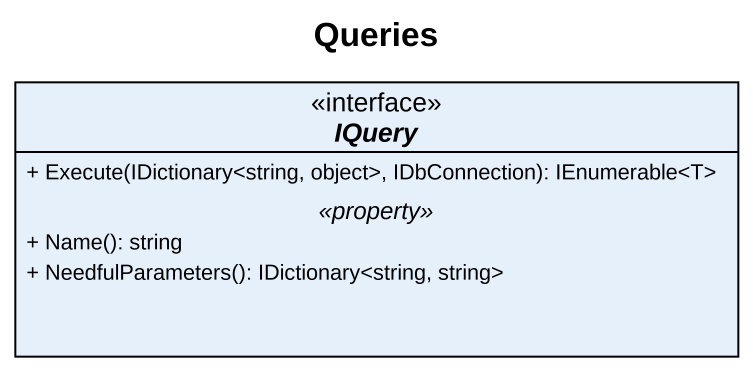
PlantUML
@startuml
title Queries
hide circle
hide empty members
skinparam classAttributeIconSize 0
interface IQuery {
  + Execute(IDictionary<string, object>, IDbConnection): IEnumerable<T>
  .. <<property>> ..
  + Name(): string
  + NeedfulParameters(): IDictionary<string, string>
}
@enduml
